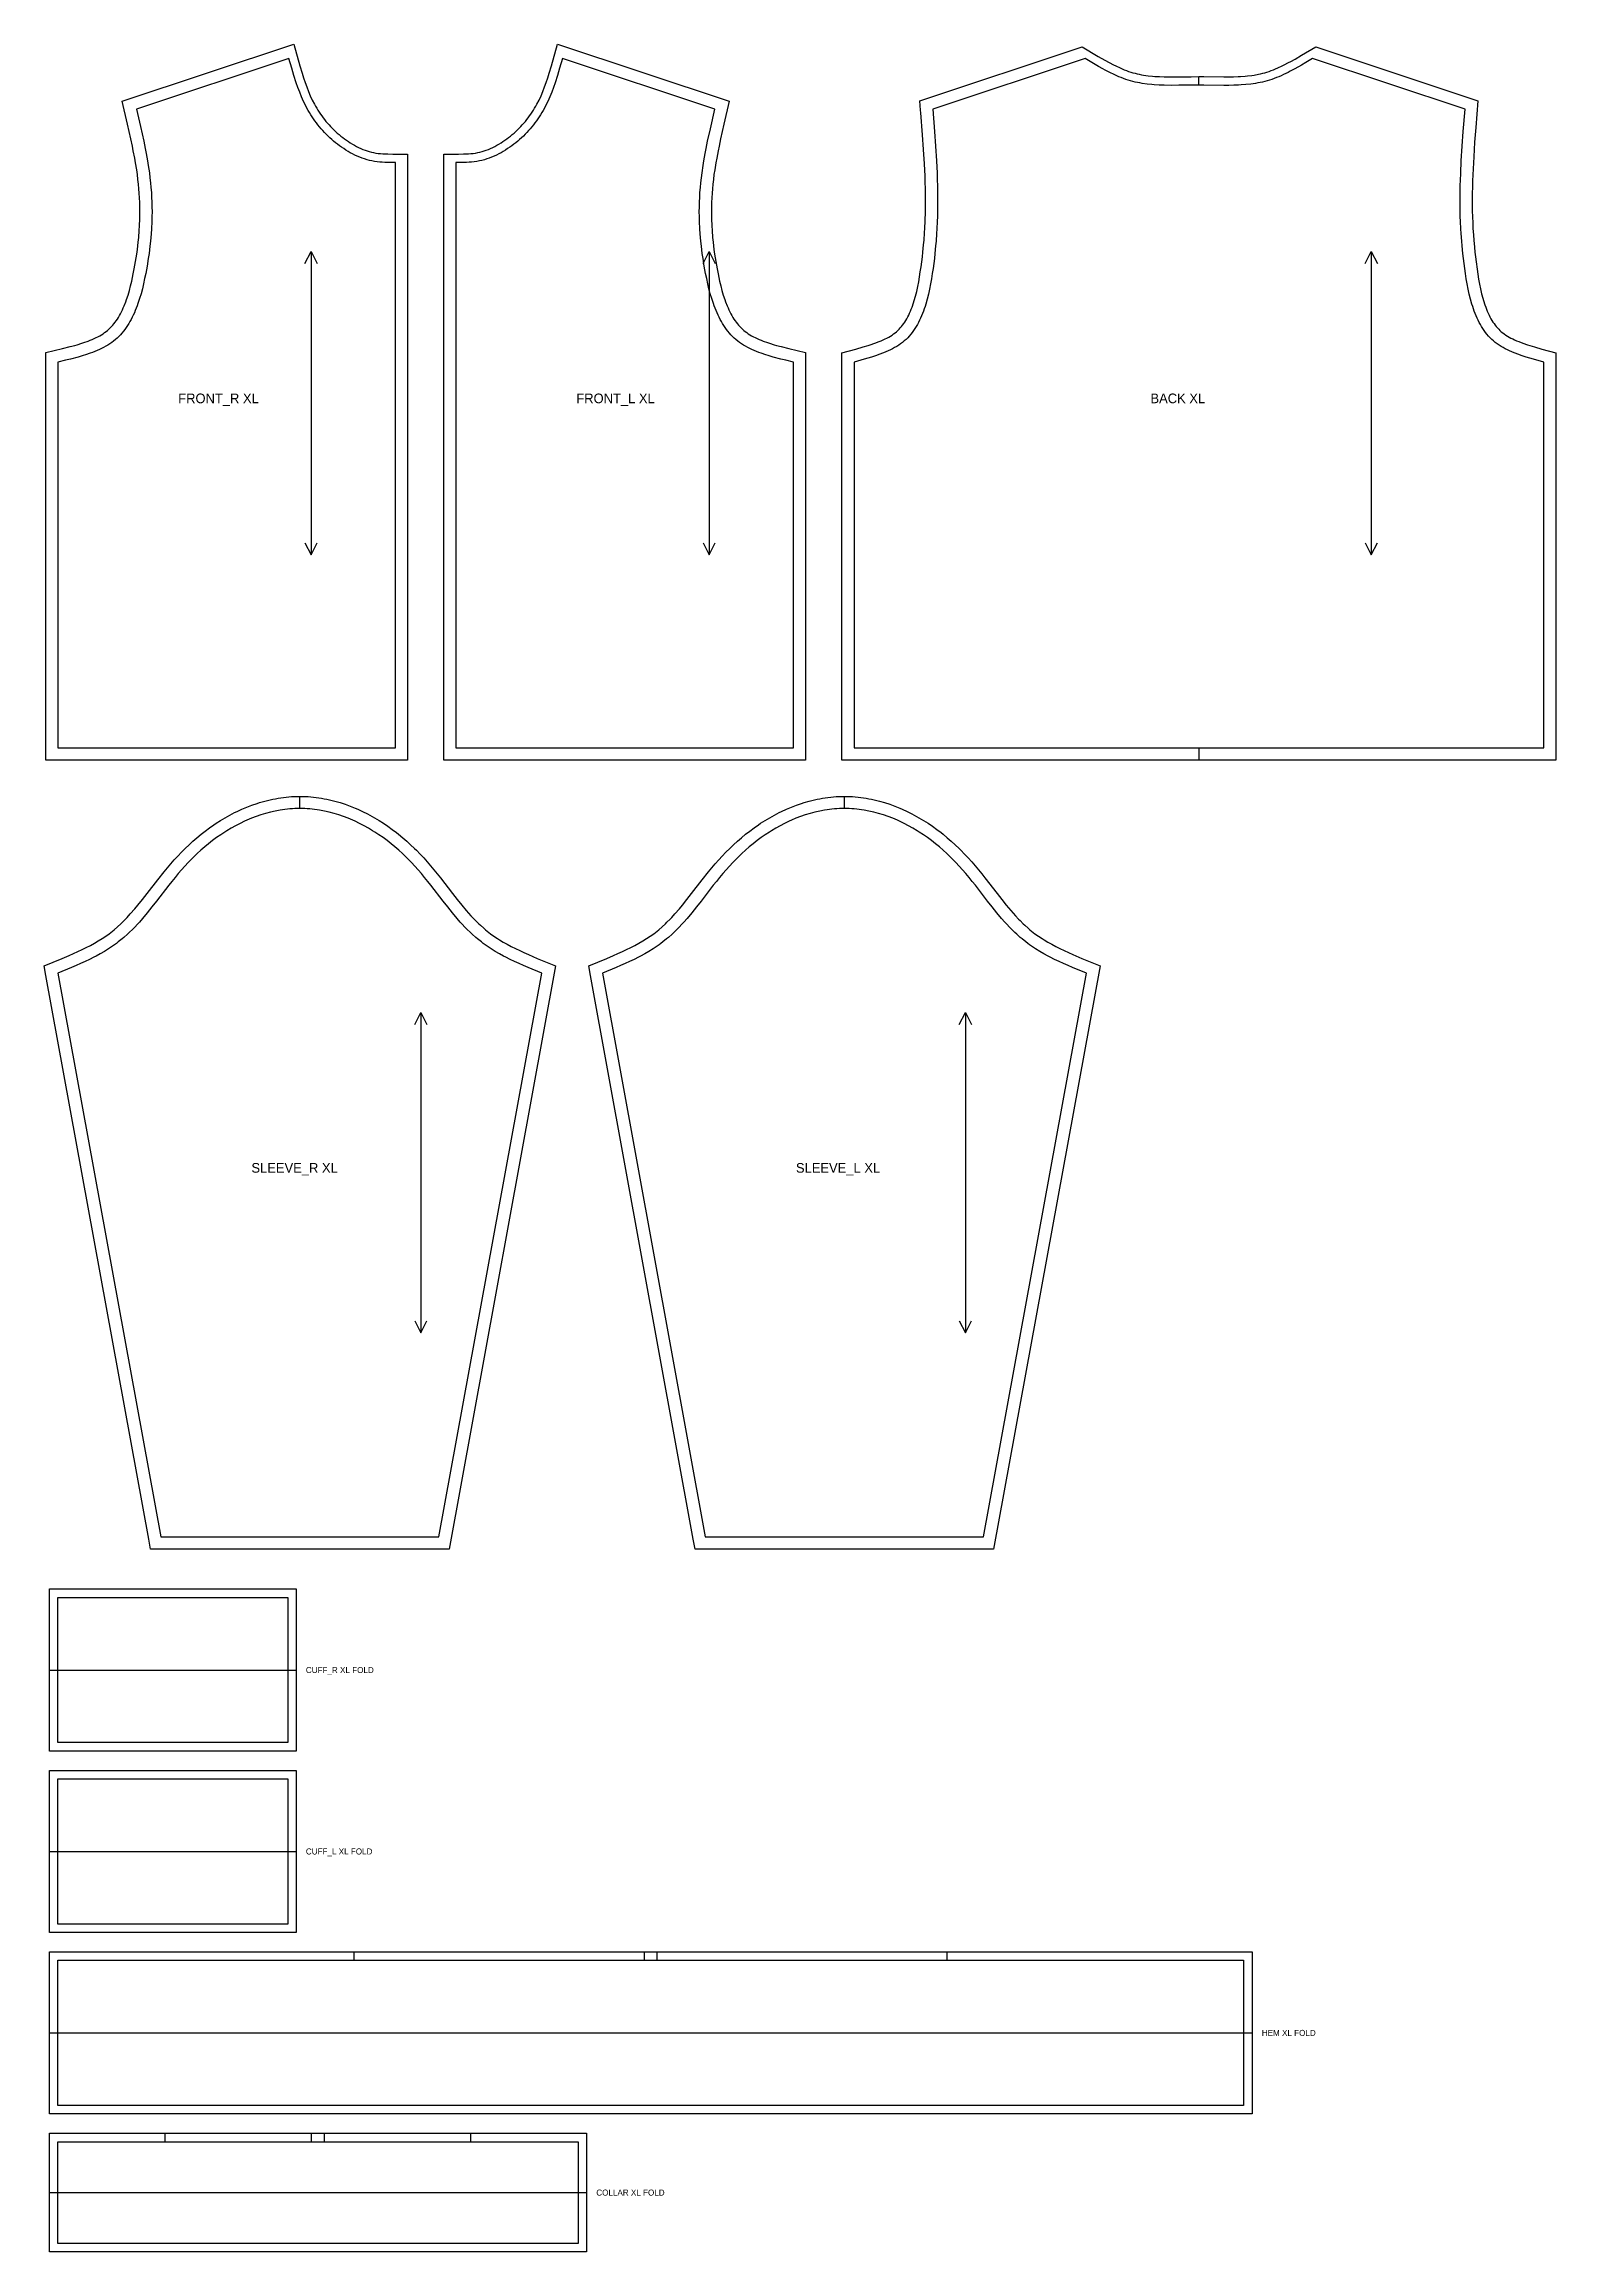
# Model space of a CAD drawing. Extents: x 24 to 1273, y 28 to 1853.
import ezdxf

# ---------------------------------------------------------------- set-up
doc = ezdxf.new("R2010")
doc.units = 0
for name, color, linetype in [('CUT', 7, 'CONTINUOUS'), ('FOLD', 6, 'CONTINUOUS'), ('GRAIN', 3, 'CONTINUOUS'), ('NOTCH', 1, 'CONTINUOUS'), ('SEW', 5, 'CONTINUOUS'), ('TEXT', 2, 'CONTINUOUS')]:
    doc.layers.add(name, color=color, linetype=linetype)

msp = doc.modelspace()

# ---------------------------------------------------------------- linework, layer by layer
at = {"layer": 'CUT'}
for points in [[(314.027, 1762.3), (324, 1762.261), (324, 1261.3), (25, 1261.3), (25, 1598.217), (38.996, 1601.527), (45.117, 1603.055), (49.074, 1604.12), (51.008, 1604.673), (54.778, 1605.827), (56.608, 1606.431), (60.148, 1607.702), (61.853, 1608.372), (63.513, 1609.065), (65.124, 1609.784), (66.686, 1610.529), (68.196, 1611.301), (69.654, 1612.1), (71.058, 1612.929), (72.408, 1613.787), (73.702, 1614.676), (74.942, 1615.596), (76.126, 1616.55), (77.26, 1617.542), (78.336, 1618.567), (79.383, 1619.648), (80.401, 1620.785), (81.392, 1621.978), (82.354, 1623.226), (83.289, 1624.529), (84.197, 1625.886), (85.078, 1627.295), (85.932, 1628.755), (86.758, 1630.264), (87.557, 1631.821), (88.33, 1633.423), (89.076, 1635.068), (89.795, 1636.754), (91.155, 1640.241), (91.797, 1642.036), (93.008, 1645.72), (94.125, 1649.511), (95.154, 1653.389), (96.102, 1657.335), (97.389, 1663.34), (98.169, 1667.373), (99.242, 1673.454), (100.179, 1679.472), (100.727, 1683.451), (101.433, 1689.375), (101.825, 1693.296), (102.296, 1699.142), (102.53, 1703.018), (102.761, 1708.803), (102.833, 1712.645), (102.818, 1718.388), (102.724, 1722.208), (102.564, 1726.022), (102.335, 1729.833), (102.038, 1733.642), (101.666, 1737.51), (101.226, 1741.391), (100.722, 1745.285), (100.157, 1749.192), (99.207, 1755.077), (98.511, 1759.017), (97.383, 1764.948), (96.582, 1768.918), (95.317, 1774.894), (93.99, 1780.896), (92.616, 1786.922), (88.184, 1805.902), (229.918, 1853.147), (235.033, 1835.173), (236.807, 1829.248), (238.039, 1825.361), (239.327, 1821.533), (240.684, 1817.77), (242.122, 1814.079), (243.654, 1810.467), (245.292, 1806.939), (247.049, 1803.501), (247.976, 1801.817), (248.938, 1800.155), (249.925, 1798.535), (250.951, 1796.934), (252.013, 1795.353), (253.113, 1793.793), (254.248, 1792.256), (255.419, 1790.742), (256.625, 1789.253), (257.864, 1787.789), (259.136, 1786.351), (260.441, 1784.941), (261.778, 1783.56), (263.145, 1782.209), (264.543, 1780.888), (265.97, 1779.599), (267.426, 1778.343), (268.909, 1777.121), (270.42, 1775.933), (271.958, 1774.781), (273.521, 1773.666), (275.109, 1772.588), (276.718, 1771.551), (278.414, 1770.516), (280.125, 1769.532), (281.852, 1768.602), (283.592, 1767.728), (285.343, 1766.914), (287.105, 1766.163), (288.874, 1765.479), (290.65, 1764.863), (292.43, 1764.319), (294.213, 1763.85), (296, 1763.457), (297.835, 1763.133), (299.711, 1762.876), (301.632, 1762.677), (303.598, 1762.531), (307.656, 1762.364), (311.868, 1762.308)], [(354, 1755.3), (354, 1762.261), (366.132, 1762.308), (370.344, 1762.364), (374.402, 1762.531), (376.368, 1762.677), (378.289, 1762.876), (380.165, 1763.133), (382, 1763.457), (383.787, 1763.85), (385.57, 1764.319), (387.35, 1764.863), (389.126, 1765.479), (390.895, 1766.163), (392.657, 1766.914), (394.408, 1767.728), (396.148, 1768.602), (397.875, 1769.532), (399.586, 1770.516), (401.282, 1771.551), (402.891, 1772.588), (404.479, 1773.666), (406.042, 1774.781), (407.58, 1775.933), (409.091, 1777.121), (410.574, 1778.343), (412.03, 1779.599), (413.457, 1780.888), (414.855, 1782.209), (416.222, 1783.56), (417.559, 1784.941), (418.864, 1786.351), (420.136, 1787.789), (421.375, 1789.253), (422.581, 1790.742), (423.752, 1792.256), (424.887, 1793.793), (425.987, 1795.353), (427.049, 1796.934), (428.075, 1798.535), (429.062, 1800.155), (430.024, 1801.817), (430.951, 1803.501), (432.708, 1806.939), (434.346, 1810.467), (435.878, 1814.079), (437.316, 1817.77), (438.673, 1821.533), (439.961, 1825.361), (441.193, 1829.248), (442.967, 1835.173), (448.082, 1853.147), (589.816, 1805.902), (585.384, 1786.922), (584.01, 1780.896), (582.683, 1774.894), (581.418, 1768.918), (580.617, 1764.948), (579.489, 1759.017), (578.793, 1755.077), (577.843, 1749.192), (577.278, 1745.285), (576.774, 1741.391), (576.334, 1737.51), (575.962, 1733.642), (575.665, 1729.833), (575.436, 1726.022), (575.276, 1722.208), (575.182, 1718.388), (575.167, 1712.645), (575.239, 1708.803), (575.47, 1703.018), (575.704, 1699.142), (576.175, 1693.296), (576.567, 1689.375), (577.273, 1683.451), (577.821, 1679.472), (578.758, 1673.454), (579.831, 1667.373), (580.611, 1663.34), (581.898, 1657.335), (582.846, 1653.389), (583.875, 1649.511), (584.992, 1645.72), (586.203, 1642.036), (586.845, 1640.241), (588.205, 1636.754), (588.924, 1635.068), (589.67, 1633.423), (590.443, 1631.821), (591.242, 1630.264), (592.068, 1628.755), (592.922, 1627.295), (593.803, 1625.886), (594.711, 1624.529), (595.646, 1623.226), (596.608, 1621.978), (597.599, 1620.785), (598.617, 1619.648), (599.664, 1618.567), (600.74, 1617.542), (601.874, 1616.55), (603.058, 1615.596), (604.298, 1614.676), (605.592, 1613.787), (606.942, 1612.929), (608.346, 1612.1), (609.804, 1611.301), (611.314, 1610.529), (612.876, 1609.784), (614.487, 1609.065), (616.147, 1608.372), (617.852, 1607.702), (621.392, 1606.431), (623.222, 1605.827), (626.992, 1604.673), (628.926, 1604.12), (632.883, 1603.055), (639.004, 1601.527), (653, 1598.217), (653, 1261.3), (354, 1261.3), (354, 1271.3)], [(748.033, 1798.489), (747.397, 1806.307), (881.465, 1850.996), (894.897, 1842.942), (900.307, 1839.826), (903.895, 1837.859), (907.472, 1836.005), (909.258, 1835.126), (912.824, 1833.476), (916.388, 1831.986), (918.169, 1831.306), (919.951, 1830.673), (921.734, 1830.087), (923.524, 1829.55), (925.252, 1829.082), (927, 1828.654), (928.768, 1828.267), (930.553, 1827.918), (932.358, 1827.606), (936.021, 1827.086), (939.754, 1826.691), (941.646, 1826.537), (945.479, 1826.305), (949.373, 1826.163), (955.32, 1826.082), (961.381, 1826.113), (971.7, 1826.257), (978, 1826.3), (982.208, 1826.279), (998.672, 1826.083), (1002.676, 1826.094), (1006.627, 1826.163), (1010.521, 1826.305), (1012.445, 1826.409), (1016.246, 1826.691), (1018.121, 1826.874), (1021.82, 1827.329), (1023.642, 1827.606), (1027.232, 1828.267), (1029, 1828.654), (1030.748, 1829.082), (1032.476, 1829.55), (1034.266, 1830.087), (1036.049, 1830.673), (1037.831, 1831.306), (1039.612, 1831.986), (1041.394, 1832.71), (1043.176, 1833.476), (1046.742, 1835.126), (1048.528, 1836.005), (1052.105, 1837.859), (1053.897, 1838.83), (1057.492, 1840.845), (1062.916, 1844.015), (1074.535, 1850.996), (1208.603, 1806.307), (1206.823, 1784.261), (1205.907, 1772.129), (1205.105, 1760.073), (1204.56, 1750.097), (1204.158, 1740.194), (1203.998, 1734.293), (1203.927, 1730.369), (1203.881, 1724.5), (1203.892, 1720.596), (1203.973, 1714.745), (1204.071, 1710.843), (1204.29, 1704.981), (1204.484, 1701.063), (1204.852, 1695.163), (1205.149, 1691.21), (1205.678, 1685.243), (1206.087, 1681.237), (1206.543, 1677.204), (1207.046, 1673.142), (1207.895, 1666.987), (1208.519, 1662.885), (1209.2, 1658.799), (1209.949, 1654.749), (1210.775, 1650.756), (1211.687, 1646.841), (1212.694, 1643.026), (1213.236, 1641.162), (1214.399, 1637.537), (1215.021, 1635.78), (1215.672, 1634.064), (1216.352, 1632.392), (1217.06, 1630.766), (1217.798, 1629.187), (1218.565, 1627.66), (1219.362, 1626.184), (1220.189, 1624.763), (1221.045, 1623.398), (1221.931, 1622.09), (1222.847, 1620.84), (1223.793, 1619.648), (1224.769, 1618.515), (1225.777, 1617.441), (1226.819, 1616.425), (1227.923, 1615.441), (1229.085, 1614.493), (1230.31, 1613.577), (1231.598, 1612.69), (1232.948, 1611.832), (1234.36, 1611.001), (1235.833, 1610.197), (1237.364, 1609.419), (1238.952, 1608.666), (1240.594, 1607.938), (1242.288, 1607.232), (1245.821, 1605.884), (1249.527, 1604.612), (1251.438, 1603.999), (1255.362, 1602.811), (1261.456, 1601.087), (1273, 1597.942), (1273, 1261.3), (683, 1261.3), (683, 1597.942), (694.544, 1601.087), (700.638, 1602.811), (704.562, 1603.999), (706.473, 1604.612), (710.179, 1605.884), (713.712, 1607.232), (715.406, 1607.938), (717.048, 1608.666), (718.636, 1609.419), (720.167, 1610.197), (721.64, 1611.001), (723.052, 1611.832), (724.402, 1612.69), (725.69, 1613.577), (726.915, 1614.493), (728.077, 1615.441), (729.181, 1616.425), (730.223, 1617.441), (731.231, 1618.515), (732.207, 1619.648), (733.153, 1620.84), (734.069, 1622.09), (734.955, 1623.398), (735.811, 1624.763), (736.638, 1626.184), (737.435, 1627.66), (738.202, 1629.187), (738.94, 1630.766), (739.648, 1632.392), (740.328, 1634.064), (740.979, 1635.78), (742.196, 1639.331), (742.764, 1641.162), (743.822, 1644.92), (744.78, 1648.787), (745.648, 1652.744), (746.434, 1656.768), (747.148, 1660.839), (747.8, 1664.936), (748.401, 1669.047), (748.954, 1673.142), (749.457, 1677.204), (749.913, 1681.237), (750.509, 1687.237), (750.851, 1691.21), (751.281, 1697.133), (751.516, 1701.063), (751.793, 1706.937), (752.027, 1714.745), (752.09, 1718.646), (752.119, 1724.5), (752.096, 1728.41), (752.002, 1734.293), (751.902, 1738.224), (751.7, 1744.146), (751.237, 1754.079), (750.511, 1766.091), (749.646, 1778.187), (748.199, 1796.453)], [(25.162, 1083.206), (23.713, 1091.154), (38.724, 1097.375), (44.287, 1099.74), (47.936, 1101.338), (51.53, 1102.962), (55.061, 1104.62), (58.522, 1106.318), (61.907, 1108.064), (65.209, 1109.864), (68.422, 1111.725), (71.539, 1113.653), (74.556, 1115.654), (77.467, 1117.735), (78.881, 1118.807), (81.684, 1121.062), (84.424, 1123.439), (87.111, 1125.933), (88.437, 1127.221), (91.055, 1129.878), (92.35, 1131.245), (94.915, 1134.049), (98.712, 1138.419), (101.22, 1141.431), (104.962, 1146.073), (108.703, 1150.839), (117.569, 1162.274), (122.827, 1168.889), (125.535, 1172.188), (128.309, 1175.469), (131.157, 1178.721), (134.099, 1181.947), (137.13, 1185.126), (140.235, 1188.238), (143.412, 1191.277), (146.662, 1194.241), (149.986, 1197.125), (153.381, 1199.926), (156.849, 1202.638), (160.389, 1205.259), (164.002, 1207.783), (165.835, 1209.008), (169.554, 1211.381), (173.344, 1213.646), (177.206, 1215.8), (181.137, 1217.839), (183.129, 1218.813), (187.164, 1220.67), (191.268, 1222.399), (195.417, 1223.989), (199.629, 1225.443), (201.757, 1226.116), (206.054, 1227.352), (208.222, 1227.912), (210.403, 1228.434), (212.594, 1228.915), (214.797, 1229.355), (217.01, 1229.752), (219.233, 1230.107), (221.464, 1230.417), (223.704, 1230.683), (225.951, 1230.902), (228.205, 1231.075), (230.465, 1231.199), (232.731, 1231.275), (235, 1231.3), (237.269, 1231.275), (239.535, 1231.199), (241.795, 1231.075), (244.049, 1230.902), (246.296, 1230.683), (248.536, 1230.417), (250.767, 1230.107), (252.99, 1229.752), (255.203, 1229.355), (257.406, 1228.915), (259.597, 1228.434), (261.778, 1227.912), (263.946, 1227.352), (268.243, 1226.116), (272.485, 1224.733), (276.666, 1223.211), (280.792, 1221.551), (282.836, 1220.67), (286.871, 1218.813), (290.837, 1216.834), (294.734, 1214.737), (298.56, 1212.527), (300.446, 1211.381), (304.165, 1209.008), (307.813, 1206.533), (311.39, 1203.96), (314.894, 1201.293), (316.619, 1199.926), (320.014, 1197.125), (323.338, 1194.241), (326.588, 1191.277), (329.765, 1188.238), (331.327, 1186.691), (334.395, 1183.545), (337.388, 1180.334), (340.277, 1177.099), (343.087, 1173.831), (345.827, 1170.54), (348.506, 1167.236), (351.133, 1163.927), (361.297, 1150.839), (365.038, 1146.073), (368.78, 1141.431), (372.548, 1136.942), (376.364, 1132.635), (378.945, 1129.878), (380.249, 1128.537), (382.889, 1125.933), (384.226, 1124.672), (386.939, 1122.236), (388.316, 1121.062), (391.119, 1118.807), (392.533, 1117.735), (395.444, 1115.654), (398.461, 1113.653), (400.007, 1112.68), (403.173, 1110.787), (406.431, 1108.957), (409.775, 1107.185), (413.199, 1105.464), (416.697, 1103.786), (420.26, 1102.146), (423.882, 1100.536), (431.276, 1097.375), (446.287, 1091.154), (358.341, 609), (111.659, 609), (110.162, 617.206)], [(475.162, 1083.206), (473.713, 1091.154), (488.724, 1097.375), (494.287, 1099.74), (497.936, 1101.338), (501.53, 1102.962), (505.061, 1104.62), (508.522, 1106.318), (511.907, 1108.064), (515.209, 1109.864), (518.422, 1111.725), (521.539, 1113.653), (524.556, 1115.654), (527.467, 1117.735), (528.881, 1118.807), (531.684, 1121.062), (534.424, 1123.439), (537.111, 1125.933), (538.437, 1127.221), (541.055, 1129.878), (542.35, 1131.245), (544.915, 1134.049), (548.712, 1138.419), (551.22, 1141.431), (554.962, 1146.073), (558.703, 1150.839), (567.569, 1162.274), (572.827, 1168.889), (575.535, 1172.188), (578.309, 1175.469), (581.157, 1178.721), (584.099, 1181.947), (587.13, 1185.126), (590.235, 1188.238), (593.412, 1191.277), (596.662, 1194.241), (599.986, 1197.125), (603.381, 1199.926), (606.849, 1202.638), (610.389, 1205.259), (614.002, 1207.783), (615.835, 1209.008), (619.554, 1211.381), (623.344, 1213.646), (627.206, 1215.8), (631.137, 1217.839), (633.129, 1218.813), (637.164, 1220.67), (641.268, 1222.399), (645.417, 1223.989), (649.629, 1225.443), (651.757, 1226.116), (656.054, 1227.352), (658.222, 1227.912), (660.403, 1228.434), (662.594, 1228.915), (664.797, 1229.355), (667.01, 1229.752), (669.233, 1230.107), (671.464, 1230.417), (673.704, 1230.683), (675.951, 1230.902), (678.205, 1231.075), (680.465, 1231.199), (682.731, 1231.275), (685, 1231.3), (687.269, 1231.275), (689.535, 1231.199), (691.795, 1231.075), (694.049, 1230.902), (696.296, 1230.683), (698.536, 1230.417), (700.767, 1230.107), (702.99, 1229.752), (705.203, 1229.355), (707.406, 1228.915), (709.597, 1228.434), (711.778, 1227.912), (713.946, 1227.352), (718.243, 1226.116), (722.485, 1224.733), (726.666, 1223.211), (730.792, 1221.551), (732.836, 1220.67), (736.871, 1218.813), (740.837, 1216.834), (744.734, 1214.737), (748.56, 1212.527), (750.446, 1211.381), (754.165, 1209.008), (757.813, 1206.533), (761.39, 1203.96), (764.894, 1201.293), (766.619, 1199.926), (770.014, 1197.125), (773.338, 1194.241), (776.588, 1191.277), (779.765, 1188.238), (781.327, 1186.691), (784.395, 1183.545), (787.388, 1180.334), (790.277, 1177.099), (793.087, 1173.831), (795.827, 1170.54), (798.506, 1167.236), (801.133, 1163.927), (811.297, 1150.839), (815.038, 1146.073), (818.78, 1141.431), (822.548, 1136.942), (826.364, 1132.635), (828.945, 1129.878), (830.249, 1128.537), (832.889, 1125.933), (834.226, 1124.672), (836.939, 1122.236), (838.316, 1121.062), (841.119, 1118.807), (842.533, 1117.735), (845.444, 1115.654), (848.461, 1113.653), (850.007, 1112.68), (853.173, 1110.787), (856.431, 1108.957), (859.775, 1107.185), (863.199, 1105.464), (866.697, 1103.786), (870.26, 1102.146), (873.882, 1100.536), (881.276, 1097.375), (896.287, 1091.154), (808.341, 609), (561.659, 609), (560.162, 617.206)], [(28, 576), (232, 576), (232, 442), (28, 442)], [(28, 426), (232, 426), (232, 292), (28, 292)], [(28, 276), (1022, 276), (1022, 142), (28, 142)], [(28, 126), (472, 126), (472, 28), (28, 28)]]:
    msp.add_lwpolyline(points, close=True, dxfattribs=at)
at = {"layer": 'FOLD'}
for points in [[(28, 509), (232, 509)], [(28, 359), (232, 359)], [(28, 209), (1022, 209)], [(28, 77), (472, 77)]]:
    msp.add_lwpolyline(points, dxfattribs=at)
at = {"layer": 'GRAIN'}
for points in [[(239.25, 1671.7), (244.25, 1681.7), (249.25, 1671.7)], [(244.25, 1681.7), (244.25, 1430.9)], [(568.25, 1671.7), (573.25, 1681.7), (578.25, 1671.7)], [(573.25, 1681.7), (573.25, 1430.9)], [(1115.5, 1671.7), (1120.5, 1681.7), (1125.5, 1671.7)], [(1120.5, 1681.7), (1120.5, 1430.9)], [(239.25, 1440.9), (244.25, 1430.9), (249.25, 1440.9)], [(568.25, 1440.9), (573.25, 1430.9), (578.25, 1440.9)], [(1115.5, 1440.9), (1120.5, 1430.9), (1125.5, 1440.9)], [(330, 1042.656), (335, 1052.656), (340, 1042.656)], [(335, 1052.656), (335, 787.644)], [(780, 1042.656), (785, 1052.656), (790, 1042.656)], [(785, 1052.656), (785, 787.644)], [(330, 797.644), (335, 787.644), (340, 797.644)], [(780, 797.644), (785, 787.644), (790, 797.644)]]:
    msp.add_lwpolyline(points, dxfattribs=at)
at = {"layer": 'NOTCH'}
for points in [[(978, 1819.3), (978, 1826.3)], [(978, 1271.3), (978, 1261.3)], [(235, 1221.3), (235, 1231.3)], [(685, 1221.3), (685, 1231.3)], [(280, 269), (280, 276)], [(519.806, 269), (519.806, 276)], [(530.194, 269), (530.194, 276)], [(770, 269), (770, 276)], [(123.752, 119), (123.752, 126)], [(244.625, 119), (244.625, 126)], [(255.375, 119), (255.375, 126)], [(376.248, 119), (376.248, 126)]]:
    msp.add_lwpolyline(points, dxfattribs=at)
at = {"layer": 'SEW'}
for points in [[(314, 1755.3), (307.482, 1755.366), (305.317, 1755.435), (303.16, 1755.545), (301.012, 1755.705), (298.875, 1755.926), (296.75, 1756.217), (294.64, 1756.59), (292.569, 1757.046), (290.516, 1757.586), (288.481, 1758.208), (286.465, 1758.906), (284.47, 1759.678), (282.496, 1760.519), (280.546, 1761.425), (278.62, 1762.392), (276.72, 1763.416), (274.846, 1764.493), (273, 1765.62), (271.247, 1766.75), (269.522, 1767.92), (267.826, 1769.131), (266.158, 1770.38), (264.521, 1771.667), (262.913, 1772.992), (261.337, 1774.352), (259.793, 1775.746), (258.281, 1777.175), (256.802, 1778.637), (255.357, 1780.13), (253.947, 1781.654), (252.571, 1783.207), (251.232, 1784.789), (249.929, 1786.399), (248.664, 1788.035), (247.437, 1789.697), (246.248, 1791.384), (245.098, 1793.094), (243.989, 1794.826), (242.92, 1796.58), (241.881, 1798.375), (240.882, 1800.189), (239.922, 1802.023), (238.11, 1805.743), (236.431, 1809.53), (234.869, 1813.374), (233.411, 1817.269), (232.041, 1821.207), (230.119, 1827.181), (228.313, 1833.212), (226, 1841.3), (100, 1799.3), (103.288, 1785.116), (104.648, 1779.038), (105.955, 1772.961), (107.194, 1766.885), (107.974, 1762.835), (109.064, 1756.762), (109.731, 1752.714), (110.629, 1746.643), (111.153, 1742.598), (111.611, 1738.553), (112, 1734.51), (112.311, 1730.521), (112.551, 1726.532), (112.719, 1722.54), (112.816, 1718.545), (112.844, 1714.545), (112.803, 1710.538), (112.694, 1706.522), (112.403, 1700.479), (112.126, 1696.435), (111.587, 1690.342), (111.147, 1686.259), (110.367, 1680.1), (109.768, 1675.969), (108.753, 1669.73), (107.605, 1663.456), (106.764, 1659.278), (105.849, 1655.101), (104.85, 1650.942), (103.756, 1646.819), (102.557, 1642.75), (101.243, 1638.752), (100.539, 1636.786), (99.804, 1634.844), (99.034, 1632.928), (98.229, 1631.042), (97.388, 1629.187), (96.51, 1627.365), (95.592, 1625.578), (94.635, 1623.83), (93.635, 1622.121), (92.594, 1620.454), (91.508, 1618.832), (90.377, 1617.257), (89.2, 1615.73), (87.975, 1614.254), (86.7, 1612.832), (85.376, 1611.464), (84, 1610.155), (82.556, 1608.892), (81.061, 1607.687), (79.515, 1606.539), (77.922, 1605.445), (76.283, 1604.403), (74.601, 1603.41), (72.877, 1602.464), (71.114, 1601.563), (69.313, 1600.704), (67.478, 1599.885), (65.609, 1599.104), (63.708, 1598.358), (61.779, 1597.644), (57.842, 1596.308), (55.838, 1595.679), (51.77, 1594.49), (45.549, 1592.843), (41.346, 1591.807), (35, 1590.3), (35, 1271.3), (314, 1271.3)], [(364, 1755.3), (364, 1271.3), (643, 1271.3), (643, 1590.3), (636.654, 1591.807), (632.451, 1592.843), (626.23, 1594.49), (622.162, 1595.679), (620.158, 1596.308), (616.221, 1597.644), (614.292, 1598.358), (612.391, 1599.104), (610.522, 1599.885), (608.687, 1600.704), (606.886, 1601.563), (605.123, 1602.464), (603.399, 1603.41), (601.717, 1604.403), (600.078, 1605.445), (598.485, 1606.539), (596.939, 1607.687), (595.444, 1608.892), (594, 1610.155), (592.624, 1611.464), (591.3, 1612.832), (590.025, 1614.254), (588.8, 1615.73), (587.623, 1617.257), (586.492, 1618.832), (585.406, 1620.454), (584.365, 1622.121), (583.365, 1623.83), (582.408, 1625.578), (581.49, 1627.365), (580.612, 1629.187), (579.771, 1631.042), (578.966, 1632.928), (578.196, 1634.844), (577.461, 1636.786), (576.757, 1638.752), (575.443, 1642.75), (574.244, 1646.819), (573.15, 1650.942), (572.151, 1655.101), (571.236, 1659.278), (570.395, 1663.456), (569.247, 1669.73), (568.232, 1675.969), (567.633, 1680.1), (566.853, 1686.259), (566.413, 1690.342), (565.874, 1696.435), (565.597, 1700.479), (565.306, 1706.522), (565.197, 1710.538), (565.156, 1714.545), (565.184, 1718.545), (565.281, 1722.54), (565.449, 1726.532), (565.689, 1730.521), (566, 1734.51), (566.389, 1738.553), (566.847, 1742.598), (567.371, 1746.643), (568.269, 1752.714), (568.936, 1756.762), (570.026, 1762.835), (570.806, 1766.885), (572.045, 1772.961), (574.254, 1783.09), (578, 1799.3), (452, 1841.3), (449.687, 1833.212), (447.881, 1827.181), (445.959, 1821.207), (444.589, 1817.269), (443.131, 1813.374), (441.569, 1809.53), (439.89, 1805.743), (438.078, 1802.023), (437.118, 1800.189), (436.119, 1798.375), (435.08, 1796.58), (434.011, 1794.826), (432.902, 1793.094), (431.752, 1791.384), (430.563, 1789.697), (429.336, 1788.035), (428.071, 1786.399), (426.768, 1784.789), (425.429, 1783.207), (424.053, 1781.654), (422.643, 1780.13), (421.198, 1778.637), (419.719, 1777.175), (418.207, 1775.746), (416.663, 1774.352), (415.087, 1772.992), (413.479, 1771.667), (411.842, 1770.38), (410.174, 1769.131), (408.478, 1767.92), (406.753, 1766.75), (405, 1765.62), (403.154, 1764.493), (401.28, 1763.416), (399.38, 1762.392), (397.454, 1761.425), (395.504, 1760.519), (393.53, 1759.678), (391.535, 1758.906), (389.519, 1758.208), (387.484, 1757.586), (385.431, 1757.046), (383.36, 1756.59), (381.25, 1756.217), (379.125, 1755.926), (376.988, 1755.705), (374.84, 1755.545), (372.683, 1755.435), (370.518, 1755.366)], [(758, 1799.3), (759.463, 1780.975), (760.352, 1768.784), (761.112, 1756.633), (761.61, 1746.548), (761.836, 1740.52), (761.953, 1736.511), (762.072, 1730.508), (762.111, 1726.512), (762.108, 1720.526), (762.062, 1716.535), (761.924, 1710.543), (761.785, 1706.54), (761.501, 1700.517), (761.26, 1696.485), (760.818, 1690.406), (760.468, 1686.329), (759.856, 1680.168), (759.388, 1676.027), (758.871, 1671.857), (758.303, 1667.654), (757.686, 1663.431), (757.012, 1659.194), (756.268, 1654.95), (755.441, 1650.718), (754.519, 1646.517), (753.49, 1642.367), (752.341, 1638.286), (751.718, 1636.277), (751.061, 1634.293), (750.367, 1632.336), (749.636, 1630.408), (748.865, 1628.512), (748.054, 1626.65), (747.2, 1624.825), (746.303, 1623.039), (745.36, 1621.294), (744.37, 1619.592), (743.332, 1617.937), (742.244, 1616.331), (741.105, 1614.775), (739.912, 1613.273), (738.665, 1611.826), (737.361, 1610.438), (736, 1609.11), (734.565, 1607.831), (733.071, 1606.613), (731.523, 1605.454), (729.922, 1604.352), (728.271, 1603.302), (726.572, 1602.302), (724.829, 1601.35), (723.044, 1600.443), (721.219, 1599.577), (719.357, 1598.751), (717.461, 1597.961), (713.577, 1596.479), (711.595, 1595.782), (707.561, 1594.459), (701.378, 1592.615), (693, 1590.3), (693, 1271.3), (1263, 1271.3), (1263, 1590.3), (1254.622, 1592.615), (1248.439, 1594.459), (1244.405, 1595.782), (1242.423, 1596.479), (1238.539, 1597.961), (1236.643, 1598.751), (1234.781, 1599.577), (1232.956, 1600.443), (1231.171, 1601.35), (1229.428, 1602.302), (1227.729, 1603.302), (1226.078, 1604.352), (1224.477, 1605.454), (1222.929, 1606.613), (1221.435, 1607.831), (1220, 1609.11), (1218.639, 1610.438), (1217.335, 1611.826), (1216.088, 1613.273), (1214.895, 1614.775), (1213.756, 1616.331), (1212.668, 1617.937), (1211.63, 1619.592), (1210.64, 1621.294), (1209.697, 1623.039), (1208.8, 1624.825), (1207.946, 1626.65), (1207.135, 1628.512), (1206.364, 1630.408), (1205.633, 1632.336), (1204.939, 1634.293), (1204.282, 1636.277), (1203.659, 1638.286), (1202.51, 1642.367), (1201.481, 1646.517), (1200.559, 1650.718), (1199.732, 1654.95), (1198.988, 1659.194), (1198.314, 1663.431), (1197.697, 1667.654), (1197.129, 1671.857), (1196.612, 1676.027), (1196.144, 1680.168), (1195.532, 1686.329), (1195.182, 1690.406), (1194.74, 1696.485), (1194.499, 1700.517), (1194.215, 1706.54), (1194.076, 1710.543), (1193.938, 1716.535), (1193.892, 1720.526), (1193.889, 1726.512), (1193.928, 1730.508), (1194.047, 1736.511), (1194.164, 1740.52), (1194.39, 1746.548), (1194.888, 1756.633), (1195.648, 1768.784), (1196.537, 1780.975), (1198, 1799.3), (1072, 1841.3), (1066.492, 1837.997), (1062.81, 1835.831), (1057.261, 1832.692), (1053.536, 1830.702), (1051.664, 1829.747), (1047.897, 1827.929), (1046, 1827.072), (1044.094, 1826.252), (1042.178, 1825.473), (1040.252, 1824.738), (1038.313, 1824.049), (1036.363, 1823.409), (1034.4, 1822.82), (1032.496, 1822.303), (1030.58, 1821.835), (1028.653, 1821.413), (1026.714, 1821.034), (1024.765, 1820.697), (1022.805, 1820.399), (1020.836, 1820.138), (1016.869, 1819.719), (1012.869, 1819.422), (1010.857, 1819.313), (1006.812, 1819.165), (1002.742, 1819.094), (998.651, 1819.083), (982.145, 1819.279), (978, 1819.3), (971.784, 1819.257), (961.457, 1819.114), (955.301, 1819.082), (949.188, 1819.165), (945.143, 1819.313), (941.127, 1819.556), (939.131, 1819.719), (935.164, 1820.138), (931.235, 1820.697), (929.286, 1821.034), (927.347, 1821.413), (925.42, 1821.835), (923.504, 1822.303), (921.6, 1822.82), (919.637, 1823.409), (917.687, 1824.049), (915.748, 1824.738), (913.822, 1825.473), (911.906, 1826.252), (908.103, 1827.929), (904.336, 1829.747), (900.598, 1831.685), (898.739, 1832.692), (895.035, 1834.768), (889.508, 1837.997), (884, 1841.3)], [(35, 1085), (120, 619), (350, 619), (435, 1085), (423.628, 1089.752), (419.871, 1091.376), (416.141, 1093.034), (412.447, 1094.735), (408.794, 1096.486), (405.191, 1098.298), (403.41, 1099.228), (399.894, 1101.145), (396.445, 1103.143), (393.07, 1105.231), (391.412, 1106.311), (388.16, 1108.548), (386.568, 1109.708), (385, 1110.897), (381.901, 1113.391), (380.387, 1114.681), (377.424, 1117.342), (375.973, 1118.71), (373.127, 1121.517), (371.731, 1122.953), (368.985, 1125.886), (367.633, 1127.38), (364.968, 1130.419), (361.051, 1135.085), (357.206, 1139.855), (353.405, 1144.698), (343.278, 1157.739), (340.704, 1160.98), (338.098, 1164.195), (335.45, 1167.375), (332.754, 1170.511), (330, 1173.595), (327.157, 1176.645), (324.248, 1179.628), (322.769, 1181.093), (319.762, 1183.97), (316.69, 1186.77), (313.555, 1189.492), (310.356, 1192.13), (307.094, 1194.681), (303.77, 1197.142), (300.384, 1199.508), (296.937, 1201.776), (295.191, 1202.873), (291.653, 1204.987), (288.055, 1206.995), (284.398, 1208.891), (280.682, 1210.673), (278.803, 1211.519), (275, 1213.122), (271.162, 1214.593), (267.272, 1215.935), (263.338, 1217.142), (259.363, 1218.208), (255.355, 1219.127), (251.318, 1219.893), (249.29, 1220.217), (247.258, 1220.499), (245.222, 1220.741), (243.182, 1220.94), (241.139, 1221.096), (239.094, 1221.209), (237.047, 1221.277), (235, 1221.3), (232.953, 1221.277), (230.906, 1221.209), (228.861, 1221.096), (226.818, 1220.94), (224.778, 1220.741), (222.742, 1220.499), (220.71, 1220.217), (218.682, 1219.893), (214.645, 1219.127), (210.637, 1218.208), (206.662, 1217.142), (202.728, 1215.935), (198.838, 1214.593), (195, 1213.122), (191.197, 1211.519), (189.318, 1210.673), (185.602, 1208.891), (181.945, 1206.995), (178.347, 1204.987), (174.809, 1202.873), (173.063, 1201.776), (169.616, 1199.508), (166.23, 1197.142), (162.906, 1194.681), (159.644, 1192.13), (156.445, 1189.492), (153.31, 1186.77), (150.238, 1183.97), (147.231, 1181.093), (145.752, 1179.628), (142.843, 1176.645), (140, 1173.595), (137.246, 1170.511), (134.55, 1167.375), (131.902, 1164.195), (129.296, 1160.98), (126.722, 1157.739), (116.595, 1144.698), (112.794, 1139.855), (108.949, 1135.085), (105.032, 1130.419), (102.367, 1127.38), (101.015, 1125.886), (98.269, 1122.953), (96.873, 1121.517), (94.027, 1118.71), (92.576, 1117.342), (89.613, 1114.681), (88.099, 1113.391), (85, 1110.897), (83.432, 1109.708), (81.84, 1108.548), (78.588, 1106.311), (76.93, 1105.231), (73.555, 1103.143), (70.106, 1101.145), (66.59, 1099.228), (64.809, 1098.298), (61.206, 1096.486), (57.553, 1094.735), (53.859, 1093.034), (50.129, 1091.376), (46.372, 1089.752)], [(485, 1085), (570, 619), (800, 619), (885, 1085), (873.628, 1089.752), (869.871, 1091.376), (866.141, 1093.034), (862.447, 1094.735), (858.794, 1096.486), (855.191, 1098.298), (853.41, 1099.228), (849.894, 1101.145), (846.445, 1103.143), (843.07, 1105.231), (841.412, 1106.311), (838.16, 1108.548), (836.568, 1109.708), (835, 1110.897), (831.901, 1113.391), (830.387, 1114.681), (827.424, 1117.342), (825.973, 1118.71), (823.127, 1121.517), (821.731, 1122.953), (818.985, 1125.886), (817.633, 1127.38), (814.968, 1130.419), (811.051, 1135.085), (807.206, 1139.855), (803.405, 1144.698), (793.278, 1157.739), (790.704, 1160.98), (788.098, 1164.195), (785.45, 1167.375), (782.754, 1170.511), (780, 1173.595), (777.157, 1176.645), (774.248, 1179.628), (772.769, 1181.093), (769.762, 1183.97), (766.69, 1186.77), (763.555, 1189.492), (760.356, 1192.13), (757.094, 1194.681), (753.77, 1197.142), (750.384, 1199.508), (746.937, 1201.776), (745.191, 1202.873), (741.653, 1204.987), (738.055, 1206.995), (734.398, 1208.891), (730.682, 1210.673), (728.803, 1211.519), (725, 1213.122), (721.162, 1214.593), (717.272, 1215.935), (713.338, 1217.142), (709.363, 1218.208), (705.355, 1219.127), (701.318, 1219.893), (699.29, 1220.217), (697.258, 1220.499), (695.222, 1220.741), (693.182, 1220.94), (691.139, 1221.096), (689.094, 1221.209), (687.047, 1221.277), (685, 1221.3), (682.953, 1221.277), (680.906, 1221.209), (678.861, 1221.096), (676.818, 1220.94), (674.778, 1220.741), (672.742, 1220.499), (670.71, 1220.217), (668.682, 1219.893), (664.645, 1219.127), (660.637, 1218.208), (656.662, 1217.142), (652.728, 1215.935), (648.838, 1214.593), (645, 1213.122), (641.197, 1211.519), (639.318, 1210.673), (635.602, 1208.891), (631.945, 1206.995), (628.347, 1204.987), (624.809, 1202.873), (623.063, 1201.776), (619.616, 1199.508), (616.23, 1197.142), (612.906, 1194.681), (609.644, 1192.13), (606.445, 1189.492), (603.31, 1186.77), (600.238, 1183.97), (597.231, 1181.093), (595.752, 1179.628), (592.843, 1176.645), (590, 1173.595), (587.246, 1170.511), (584.55, 1167.375), (581.902, 1164.195), (579.296, 1160.98), (576.722, 1157.739), (566.595, 1144.698), (562.794, 1139.855), (558.949, 1135.085), (555.032, 1130.419), (552.367, 1127.38), (551.015, 1125.886), (548.269, 1122.953), (546.873, 1121.517), (544.027, 1118.71), (542.576, 1117.342), (539.613, 1114.681), (538.099, 1113.391), (535, 1110.897), (533.432, 1109.708), (531.84, 1108.548), (528.588, 1106.311), (526.93, 1105.231), (523.555, 1103.143), (520.106, 1101.145), (516.59, 1099.228), (514.809, 1098.298), (511.206, 1096.486), (507.553, 1094.735), (503.859, 1093.034), (500.129, 1091.376), (496.372, 1089.752)], [(35, 569), (225, 569), (225, 449), (35, 449)], [(35, 419), (225, 419), (225, 299), (35, 299)], [(35, 269), (1015, 269), (1015, 149), (35, 149)], [(35, 119), (465, 119), (465, 35), (35, 35)]]:
    msp.add_lwpolyline(points, close=True, dxfattribs=at)

# ---------------------------------------------------------------- texts
at = {"layer": 'TEXT'}
for s, height, p in [('FRONT_R XL', 8, (134.5, 1556.3)), ('FRONT_L XL', 8, (463.5, 1556.3)), ('BACK XL', 8, (938, 1556.3)), ('SLEEVE_R XL', 8, (195, 920.15)), ('SLEEVE_L XL', 8, (645, 920.15)), ('CUFF_R XL FOLD', 5, (240, 506.5)), ('CUFF_L XL FOLD', 5, (240, 356.5)), ('HEM XL FOLD', 5, (1030, 206.5)), ('COLLAR XL FOLD', 5, (480, 74.5))]:
    msp.add_text(s, height=height, dxfattribs=at).set_placement(p)

doc.saveas('drawing.dxf')
